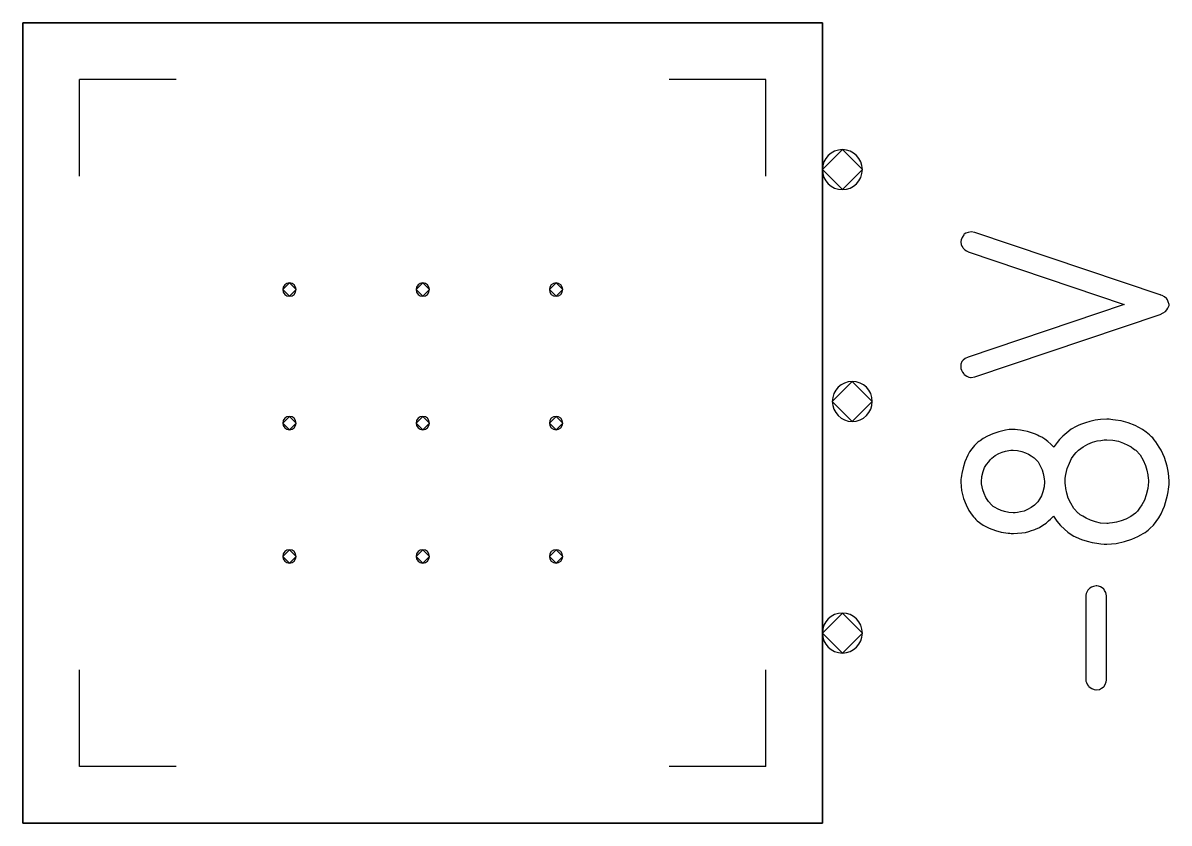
# Model space of a CAD drawing. Header units: inches. Extents: x 0 to 594, y -420 to 0.
# Drawn here: x 235.96 to 244.56, y -85.08 to -79.08 of the extents above; entities that cross this region are included whole.
import ezdxf

# ---------------------------------------------------------------- set-up
doc = ezdxf.new("R2010")
doc.units = ezdxf.units.IN
doc.header["$MEASUREMENT"] = 0

msp = doc.modelspace()

# ---------------------------------------------------------------- linework, layer by layer
at = {"color": 7, "true_color": 0xffffff}
for p, q in [((241.9624, -79.0828), (235.9624, -79.0828)), ((235.9624, -79.0828), (241.9624, -79.0828)), ((235.9624, -85.0828), (235.9624, -79.0828)), ((235.9624, -79.0828), (235.9624, -85.0828)), ((241.9624, -85.0828), (241.9624, -79.0828)), ((241.9624, -79.0828), (241.9624, -85.0828)), ((241.9624, -85.0828), (235.9624, -85.0828)), ((235.9624, -85.0828), (241.9624, -85.0828))]:
    msp.add_line(p, q, dxfattribs=at)
at = {"color": 18, "true_color": 0x000000}
for p, q in [((241.9624, -79.0828), (235.9624, -79.0828)), ((235.9624, -79.0828), (241.9624, -79.0828)), ((235.9624, -85.0828), (235.9624, -79.0828)), ((235.9624, -79.0828), (235.9624, -85.0828)), ((241.9624, -85.0828), (241.9624, -79.0828)), ((241.9624, -79.0828), (241.9624, -85.0828)), ((236.3874, -80.2327), (236.3874, -79.5077)), ((237.1124, -79.5078), (236.3874, -79.5078)), ((241.5374, -79.5078), (240.8124, -79.5078)), ((241.5374, -80.2327), (241.5374, -79.5077)), ((242.1113, -80.0328), (241.9613, -80.1828)), ((242.2613, -80.1828), (242.1113, -80.0328)), ((241.9613, -80.1828), (242.1113, -80.3328)), ((242.1113, -80.3328), (242.2613, -80.1828)), ((243.026, -80.6674), (243.0213, -80.672)), ((243.0375, -80.6604), (243.026, -80.6674)), ((243.0537, -80.6535), (243.0375, -80.6604)), ((243.0769, -80.6489), (243.0537, -80.6535)), ((243.1046, -80.6535), (243.0769, -80.6489)), ((244.4953, -81.1209), (243.1046, -80.6535)), ((243.0028, -80.709), (243.0005, -80.7229)), ((243.0005, -80.7229), (243.0005, -80.7275)), ((243.0005, -80.7229), (243.0005, -80.7229)), ((243.0005, -80.7275), (243.0028, -80.7437)), ((243.0098, -80.6905), (243.0028, -80.709)), ((243.0028, -80.7437), (243.0075, -80.7576)), ((243.0213, -80.672), (243.0098, -80.6905)), ((243.0075, -80.7576), (243.0144, -80.7669)), ((243.0144, -80.7669), (243.0167, -80.7715)), ((243.0167, -80.7715), (243.0306, -80.7831)), ((243.0306, -80.7831), (243.0422, -80.7923)), ((243.0422, -80.7923), (243.0514, -80.797)), ((243.0514, -80.797), (243.056, -80.7993)), ((243.056, -80.7993), (244.2246, -81.195)), ((237.9624, -81.0328), (237.9124, -81.0828)), ((237.9124, -81.0828), (237.9624, -81.1328)), ((238.0124, -81.0828), (237.9624, -81.0328)), ((237.9624, -81.1328), (238.0124, -81.0828)), ((238.9624, -81.0328), (238.9124, -81.0828)), ((238.9124, -81.0828), (238.9624, -81.1328)), ((239.0124, -81.0828), (238.9624, -81.0328)), ((238.9624, -81.1328), (239.0124, -81.0828)), ((239.9624, -81.0328), (239.9124, -81.0828)), ((239.9124, -81.0828), (239.9624, -81.1328)), ((240.0124, -81.0828), (239.9624, -81.0328)), ((239.9624, -81.1328), (240.0124, -81.0828)), ((244.4976, -81.1209), (244.4953, -81.1209)), ((244.4999, -81.1232), (244.4976, -81.1209)), ((244.5115, -81.1279), (244.4999, -81.1232)), ((244.5277, -81.1371), (244.5115, -81.1279)), ((244.5439, -81.1487), (244.5277, -81.1371)), ((244.5462, -81.151), (244.5439, -81.1487)), ((244.5509, -81.1603), (244.5462, -81.151)), ((244.5555, -81.1741), (244.5509, -81.1603)), ((244.5624, -81.195), (244.5555, -81.1741)), ((244.2246, -81.195), (243.0537, -81.5883)), ((243.1046, -81.7364), (244.4953, -81.269)), ((244.4953, -81.269), (244.5185, -81.2574)), ((244.5185, -81.2574), (244.5347, -81.2459)), ((244.5347, -81.2459), (244.5462, -81.2343)), ((244.5462, -81.2343), (244.5532, -81.2204)), ((244.5532, -81.2204), (244.5578, -81.2112)), ((244.5578, -81.2112), (244.5624, -81.2019)), ((244.5624, -81.2019), (244.5624, -81.195)), ((243.0167, -81.6115), (243.0098, -81.6184)), ((243.0329, -81.5999), (243.0167, -81.6115)), ((243.0537, -81.5883), (243.0329, -81.5999)), ((243.0075, -81.6207), (243.0005, -81.6416)), ((243.0005, -81.6416), (243.0005, -81.6739)), ((243.0005, -81.6739), (243.0051, -81.6855)), ((243.0051, -81.6855), (243.0121, -81.7017)), ((243.0098, -81.6184), (243.0075, -81.6207)), ((242.1852, -81.7711), (242.0352, -81.9211)), ((242.3352, -81.9211), (242.1852, -81.7711)), ((243.0121, -81.7017), (243.0213, -81.7133)), ((243.0213, -81.7133), (243.0237, -81.7179)), ((243.0237, -81.7179), (243.026, -81.7179)), ((243.026, -81.7179), (243.0445, -81.7318)), ((243.0445, -81.7318), (243.0607, -81.7387)), ((243.0607, -81.7387), (243.0722, -81.741)), ((243.0722, -81.741), (243.0746, -81.741)), ((243.0746, -81.741), (243.0769, -81.741)), ((243.0769, -81.741), (243.1046, -81.7364)), ((242.0352, -81.9211), (242.1852, -82.0711)), ((242.1852, -82.0711), (242.3352, -81.9211)), ((237.9624, -82.0328), (237.9124, -82.0828)), ((238.0124, -82.0828), (237.9624, -82.0328)), ((238.9624, -82.0328), (238.9124, -82.0828)), ((239.0124, -82.0828), (238.9624, -82.0328)), ((239.9624, -82.0328), (239.9124, -82.0828)), ((240.0124, -82.0828), (239.9624, -82.0328)), ((237.9124, -82.0828), (237.9624, -82.1328)), ((237.9624, -82.1328), (238.0124, -82.0828)), ((238.9124, -82.0828), (238.9624, -82.1328)), ((238.9624, -82.1328), (239.0124, -82.0828)), ((239.9124, -82.0828), (239.9624, -82.1328)), ((239.9624, -82.1328), (240.0124, -82.0828)), ((243.8266, -82.1298), (243.7942, -82.1553)), ((243.8659, -82.109), (243.8266, -82.1298)), ((243.8706, -82.1067), (243.8659, -82.109)), ((243.8844, -82.0997), (243.8706, -82.1067)), ((243.9053, -82.0905), (243.8844, -82.0997)), ((243.9353, -82.0812), (243.9053, -82.0905)), ((243.9677, -82.072), (243.9353, -82.0812)), ((244.0071, -82.0627), (243.9677, -82.072)), ((244.0487, -82.0558), (244.0071, -82.0627)), ((244.095, -82.0534), (244.0487, -82.0558)), ((244.0973, -82.0534), (244.095, -82.0534)), ((244.1043, -82.0534), (244.0973, -82.0534)), ((244.1135, -82.0534), (244.1043, -82.0534)), ((244.1251, -82.0558), (244.1135, -82.0534)), ((244.1413, -82.0581), (244.1251, -82.0558)), ((244.1598, -82.0604), (244.1413, -82.0581)), ((244.2038, -82.0673), (244.1598, -82.0604)), ((244.2547, -82.0812), (244.2038, -82.0673)), ((244.3079, -82.102), (244.2547, -82.0812)), ((244.3357, -82.1159), (244.3079, -82.102)), ((244.3634, -82.1321), (244.3357, -82.1159)), ((243.144, -82.2154), (243.1347, -82.2224)), ((243.1671, -82.1992), (243.144, -82.2154)), ((243.1995, -82.1807), (243.1671, -82.1992)), ((243.2389, -82.1645), (243.1995, -82.1807)), ((243.2851, -82.1483), (243.2389, -82.1645)), ((243.336, -82.1367), (243.2851, -82.1483)), ((243.3638, -82.1321), (243.336, -82.1367)), ((243.3939, -82.1321), (243.3638, -82.1321)), ((243.3985, -82.1321), (243.3939, -82.1321)), ((243.4078, -82.1321), (243.3985, -82.1321)), ((243.4263, -82.1344), (243.4078, -82.1321)), ((243.4471, -82.1367), (243.4263, -82.1344)), ((243.4726, -82.1414), (243.4471, -82.1367)), ((243.5003, -82.146), (243.4726, -82.1414)), ((243.5304, -82.1553), (243.5003, -82.146)), ((243.5605, -82.1668), (243.5304, -82.1553)), ((243.5651, -82.1691), (243.5605, -82.1668)), ((243.5744, -82.1738), (243.5651, -82.1691)), ((243.5883, -82.1807), (243.5744, -82.1738)), ((243.6068, -82.19), (243.5883, -82.1807)), ((243.6299, -82.2038), (243.6068, -82.19)), ((243.653, -82.2224), (243.6299, -82.2038)), ((243.741, -82.2062), (243.7225, -82.2293)), ((243.7641, -82.1807), (243.741, -82.2062)), ((243.7942, -82.1553), (243.7641, -82.1807)), ((244.0233, -82.2177), (244.051, -82.2131)), ((244.051, -82.2131), (244.0742, -82.2085)), ((244.0742, -82.2085), (244.0834, -82.2085)), ((244.0834, -82.2085), (244.0904, -82.2085)), ((244.0904, -82.2085), (244.0927, -82.2085)), ((244.0927, -82.2085), (244.095, -82.2085)), ((244.095, -82.2085), (244.1413, -82.2108)), ((244.1413, -82.2108), (244.1829, -82.22)), ((244.3912, -82.1506), (244.3634, -82.1321)), ((244.4166, -82.1715), (244.3912, -82.1506)), ((244.419, -82.1738), (244.4166, -82.1715)), ((244.4236, -82.1784), (244.419, -82.1738)), ((244.4305, -82.1853), (244.4236, -82.1784)), ((244.4398, -82.1946), (244.4305, -82.1853)), ((244.4514, -82.2085), (244.4398, -82.1946)), ((244.4629, -82.2247), (244.4514, -82.2085)), ((243.0653, -82.2987), (243.0514, -82.3242)), ((243.0815, -82.2756), (243.0653, -82.2987)), ((243.1023, -82.2524), (243.0815, -82.2756)), ((243.1232, -82.2316), (243.1023, -82.2524)), ((243.1255, -82.2293), (243.1232, -82.2316)), ((243.1278, -82.227), (243.1255, -82.2293)), ((243.1347, -82.2224), (243.1278, -82.227)), ((243.2851, -82.3126), (243.3106, -82.301)), ((243.3106, -82.301), (243.336, -82.2941)), ((243.336, -82.2941), (243.3592, -82.2895)), ((243.3592, -82.2895), (243.3754, -82.2871)), ((243.3754, -82.2871), (243.3869, -82.2871)), ((243.3869, -82.2871), (243.3916, -82.2871)), ((243.3916, -82.2871), (243.4263, -82.2895)), ((243.4263, -82.2895), (243.4564, -82.2964)), ((243.4564, -82.2964), (243.4841, -82.3057)), ((243.6762, -82.2409), (243.653, -82.2224)), ((243.697, -82.264), (243.6762, -82.2409)), ((243.6993, -82.2594), (243.697, -82.2617)), ((243.697, -82.2617), (243.697, -82.264)), ((243.7086, -82.2478), (243.6993, -82.2594)), ((243.7225, -82.2293), (243.7086, -82.2478)), ((243.8659, -82.3033), (243.8775, -82.2918)), ((243.8775, -82.2918), (243.8798, -82.2871)), ((243.8798, -82.2871), (243.8821, -82.2871)), ((243.8821, -82.2871), (243.9168, -82.2617)), ((243.9168, -82.2617), (243.9539, -82.2409)), ((243.9539, -82.2409), (243.9886, -82.227)), ((243.9886, -82.227), (244.0233, -82.2177)), ((244.1829, -82.22), (244.22, -82.2339)), ((244.22, -82.2339), (244.2524, -82.2478)), ((244.2524, -82.2478), (244.2778, -82.2617)), ((244.2778, -82.2617), (244.2963, -82.2756)), ((244.2963, -82.2756), (244.3079, -82.2848)), ((244.3079, -82.2848), (244.3125, -82.2871)), ((244.3125, -82.2871), (244.3449, -82.3219)), ((244.4768, -82.2432), (244.4629, -82.2247)), ((244.4884, -82.264), (244.4768, -82.2432)), ((244.5023, -82.2871), (244.4884, -82.264)), ((244.5161, -82.3149), (244.5023, -82.2871)), ((243.0306, -82.3728), (243.0167, -82.419)), ((243.0514, -82.3242), (243.0306, -82.3728)), ((243.1926, -82.3936), (243.2088, -82.3728)), ((243.2088, -82.3728), (243.2203, -82.3589)), ((243.2203, -82.3589), (243.2296, -82.3496)), ((243.2296, -82.3496), (243.2319, -82.3473)), ((243.2319, -82.3473), (243.2574, -82.3265)), ((243.2574, -82.3265), (243.2851, -82.3126)), ((243.4841, -82.3057), (243.5073, -82.3172)), ((243.5073, -82.3172), (243.5281, -82.3288)), ((243.5281, -82.3288), (243.542, -82.3381)), ((243.542, -82.3381), (243.5512, -82.345)), ((243.5512, -82.345), (243.5535, -82.3473)), ((243.5535, -82.3473), (243.579, -82.3751)), ((243.579, -82.3751), (243.5952, -82.4028)), ((243.7988, -82.4237), (243.815, -82.3843)), ((243.815, -82.3843), (243.8312, -82.3496)), ((243.8312, -82.3496), (243.8497, -82.3219)), ((243.8497, -82.3219), (243.8659, -82.3033)), ((244.3449, -82.3219), (244.3681, -82.3612)), ((244.3681, -82.3612), (244.3843, -82.4005)), ((244.5277, -82.3427), (244.5161, -82.3149)), ((244.5393, -82.3751), (244.5277, -82.3427)), ((244.5485, -82.4075), (244.5393, -82.3751)), ((243.0075, -82.4607), (243.0051, -82.4769)), ((243.0167, -82.419), (243.0075, -82.4607)), ((243.1579, -82.4838), (243.1671, -82.4468)), ((243.1671, -82.4468), (243.1787, -82.4167)), ((243.1787, -82.4167), (243.1926, -82.3936)), ((243.5952, -82.4028), (243.6091, -82.4329)), ((243.6091, -82.4329), (243.6183, -82.4607)), ((243.6183, -82.4607), (243.623, -82.4861)), ((243.7826, -82.4954), (243.7873, -82.47)), ((243.7873, -82.47), (243.7988, -82.4237)), ((243.7873, -82.47), (243.7873, -82.47)), ((244.3843, -82.4005), (244.3958, -82.4376)), ((244.3958, -82.4376), (244.4028, -82.4723)), ((244.4028, -82.4723), (244.4051, -82.4977)), ((244.5555, -82.4445), (244.5485, -82.4075)), ((244.5601, -82.4815), (244.5555, -82.4445)), ((243.0028, -82.4931), (243.0005, -82.5047)), ((243.0005, -82.5047), (243.0005, -82.5232)), ((243.0005, -82.5047), (243.0005, -82.5047)), ((243.0005, -82.5232), (243.0028, -82.5579)), ((243.0051, -82.4769), (243.0028, -82.4931)), ((243.0028, -82.5579), (243.0051, -82.588)), ((243.1555, -82.5232), (243.1579, -82.4838)), ((243.1555, -82.5394), (243.1555, -82.5232)), ((243.1602, -82.5602), (243.1555, -82.5394)), ((243.1579, -82.4838), (243.1579, -82.4838)), ((243.623, -82.4861), (243.6253, -82.5047)), ((243.6253, -82.5047), (243.6276, -82.5185)), ((243.6276, -82.5232), (243.6253, -82.5625)), ((243.6276, -82.5185), (243.6276, -82.5232)), ((243.7826, -82.5371), (243.7826, -82.4954)), ((243.7849, -82.5486), (243.7826, -82.5371)), ((243.7873, -82.5741), (243.7849, -82.5486)), ((244.4074, -82.5232), (244.4028, -82.5741)), ((244.4051, -82.4977), (244.4074, -82.5093)), ((244.4074, -82.5093), (244.4074, -82.5232)), ((244.5624, -82.5232), (244.5601, -82.4815)), ((244.5601, -82.5602), (244.5624, -82.544)), ((244.5624, -82.544), (244.5624, -82.5232)), ((243.0051, -82.588), (243.019, -82.6481)), ((243.1648, -82.5833), (243.1602, -82.5602)), ((243.1741, -82.6111), (243.1648, -82.5833)), ((243.1879, -82.6412), (243.1741, -82.6111)), ((243.2065, -82.6713), (243.1879, -82.6412)), ((243.6045, -82.6296), (243.5906, -82.6528)), ((243.616, -82.5995), (243.6045, -82.6296)), ((243.6253, -82.5625), (243.616, -82.5995)), ((243.7942, -82.6088), (243.7873, -82.5741)), ((243.8058, -82.6458), (243.7942, -82.6088)), ((243.8243, -82.6851), (243.8058, -82.6458)), ((244.3912, -82.6204), (244.3773, -82.662)), ((244.4028, -82.5741), (244.3912, -82.6204)), ((244.5439, -82.6504), (244.5509, -82.6227)), ((244.5509, -82.6227), (244.5555, -82.5995)), ((244.5555, -82.5995), (244.5578, -82.5787)), ((244.5578, -82.5787), (244.5601, -82.5602)), ((243.019, -82.6481), (243.0399, -82.6967)), ((243.0399, -82.6967), (243.0607, -82.7384)), ((243.2319, -82.699), (243.2065, -82.6713)), ((243.2342, -82.7013), (243.2319, -82.699)), ((243.2435, -82.7083), (243.2342, -82.7013)), ((243.2574, -82.7175), (243.2435, -82.7083)), ((243.2759, -82.7268), (243.2574, -82.7175)), ((243.3013, -82.7384), (243.2759, -82.7268)), ((243.5003, -82.7314), (243.4749, -82.743)), ((243.5281, -82.7175), (243.5003, -82.7314)), ((243.5535, -82.699), (243.5281, -82.7175)), ((243.5559, -82.6967), (243.5535, -82.699)), ((243.5651, -82.6875), (243.5559, -82.6967)), ((243.5767, -82.6736), (243.5651, -82.6875)), ((243.5906, -82.6528), (243.5767, -82.6736)), ((243.8474, -82.7245), (243.8243, -82.6851)), ((243.8798, -82.7592), (243.8474, -82.7245)), ((244.3403, -82.7222), (244.3264, -82.743)), ((244.3588, -82.6967), (244.3403, -82.7222)), ((244.3773, -82.662), (244.3588, -82.6967)), ((244.5161, -82.7337), (244.5277, -82.706)), ((244.5277, -82.706), (244.5439, -82.6504)), ((243.0607, -82.7384), (243.0838, -82.7731)), ((243.0838, -82.7731), (243.0954, -82.787)), ((243.0954, -82.787), (243.1046, -82.7962)), ((243.1046, -82.7962), (243.1116, -82.8055)), ((243.1116, -82.8055), (243.1185, -82.8124)), ((243.1185, -82.8124), (243.1208, -82.8147)), ((243.1208, -82.8147), (243.1232, -82.817)), ((243.1232, -82.817), (243.1671, -82.8494)), ((243.3268, -82.7476), (243.3013, -82.7384)), ((243.3592, -82.7546), (243.3268, -82.7476)), ((243.3916, -82.7569), (243.3592, -82.7546)), ((243.3962, -82.7569), (243.3916, -82.7569)), ((243.4078, -82.7569), (243.3962, -82.7569)), ((243.4263, -82.7546), (243.4078, -82.7569)), ((243.4471, -82.7499), (243.4263, -82.7546)), ((243.4749, -82.743), (243.4471, -82.7499)), ((243.6392, -82.8332), (243.6577, -82.817)), ((243.6577, -82.817), (243.6739, -82.8032)), ((243.6739, -82.8032), (243.6854, -82.7916)), ((243.6854, -82.7916), (243.6924, -82.7846)), ((243.6924, -82.7846), (243.6947, -82.7823)), ((243.6947, -82.7823), (243.7202, -82.8194)), ((243.8844, -82.7615), (243.8798, -82.7592)), ((243.896, -82.7708), (243.8844, -82.7615)), ((243.9145, -82.7823), (243.896, -82.7708)), ((243.94, -82.7962), (243.9145, -82.7823)), ((243.9724, -82.8124), (243.94, -82.7962)), ((244.0094, -82.824), (243.9724, -82.8124)), ((244.2038, -82.817), (244.1691, -82.8263)), ((244.2385, -82.8032), (244.2038, -82.817)), ((244.2755, -82.7846), (244.2385, -82.8032)), ((244.3102, -82.7592), (244.2755, -82.7846)), ((244.3148, -82.7546), (244.3102, -82.7592)), ((244.3264, -82.743), (244.3148, -82.7546)), ((244.4652, -82.8217), (244.4861, -82.7939)), ((244.4861, -82.7939), (244.5023, -82.7638)), ((244.5023, -82.7638), (244.5161, -82.7337)), ((243.1671, -82.8494), (243.2134, -82.8726)), ((243.2134, -82.8726), (243.2597, -82.8888)), ((243.2597, -82.8888), (243.3013, -82.9003)), ((243.3013, -82.9003), (243.3384, -82.9073)), ((243.4564, -82.9073), (243.4841, -82.9027)), ((243.4841, -82.9027), (243.5096, -82.8957)), ((243.5096, -82.8957), (243.5304, -82.8888)), ((243.5304, -82.8888), (243.5466, -82.8841)), ((243.5466, -82.8841), (243.5559, -82.8818)), ((243.5559, -82.8818), (243.5605, -82.8795)), ((243.5605, -82.8795), (243.5906, -82.8656)), ((243.5906, -82.8656), (243.616, -82.8494)), ((243.616, -82.8494), (243.6392, -82.8332)), ((243.7202, -82.8194), (243.7479, -82.8518)), ((243.7479, -82.8518), (243.778, -82.8795)), ((243.778, -82.8795), (243.8035, -82.9003)), ((243.8035, -82.9003), (243.8289, -82.9189)), ((244.0487, -82.8332), (244.0094, -82.824)), ((244.095, -82.8356), (244.0487, -82.8332)), ((244.0973, -82.8356), (244.095, -82.8356)), ((244.0996, -82.8356), (244.0973, -82.8356)), ((244.1066, -82.8356), (244.0996, -82.8356)), ((244.1158, -82.8332), (244.1066, -82.8356)), ((244.139, -82.8309), (244.1158, -82.8332)), ((244.1691, -82.8263), (244.139, -82.8309)), ((244.3681, -82.9119), (244.3819, -82.9027)), ((244.3819, -82.9027), (244.3958, -82.8934)), ((244.3958, -82.8934), (244.4051, -82.8865)), ((244.4051, -82.8865), (244.412, -82.8795)), ((244.412, -82.8795), (244.4166, -82.8772)), ((244.4166, -82.8772), (244.419, -82.8749)), ((244.419, -82.8749), (244.4444, -82.8494)), ((244.4444, -82.8494), (244.4652, -82.8217)), ((243.3384, -82.9073), (243.3545, -82.9096)), ((243.3545, -82.9096), (243.3684, -82.9096)), ((243.3684, -82.9096), (243.3777, -82.9119)), ((243.3777, -82.9119), (243.3869, -82.9119)), ((243.3869, -82.9119), (243.3916, -82.9119)), ((243.3916, -82.9119), (243.3939, -82.9119)), ((243.3939, -82.9119), (243.4263, -82.9096)), ((243.4263, -82.9096), (243.4564, -82.9073)), ((243.8289, -82.9189), (243.8474, -82.9304)), ((243.8474, -82.9304), (243.8613, -82.9374)), ((243.8613, -82.9374), (243.8636, -82.9397)), ((243.8636, -82.9397), (243.8659, -82.9397)), ((243.8659, -82.9397), (243.9053, -82.9559)), ((243.9053, -82.9559), (243.9469, -82.9698)), ((243.9469, -82.9698), (243.9863, -82.979)), ((243.9863, -82.979), (244.021, -82.9836)), ((244.021, -82.9836), (244.051, -82.9883)), ((244.051, -82.9883), (244.0742, -82.9906)), ((244.095, -82.9906), (244.1297, -82.9883)), ((244.1297, -82.9883), (244.1644, -82.986)), ((244.1644, -82.986), (244.2269, -82.9721)), ((244.2269, -82.9721), (244.2824, -82.9536)), ((244.2824, -82.9536), (244.3287, -82.9327)), ((244.3287, -82.9327), (244.3495, -82.9212)), ((244.3495, -82.9212), (244.3681, -82.9119)), ((237.9624, -83.0328), (237.9124, -83.0828)), ((238.0124, -83.0828), (237.9624, -83.0328)), ((238.9624, -83.0328), (238.9124, -83.0828)), ((239.0124, -83.0828), (238.9624, -83.0328)), ((239.9624, -83.0328), (239.9124, -83.0828)), ((240.0124, -83.0828), (239.9624, -83.0328)), ((244.0742, -82.9906), (244.0834, -82.9906)), ((244.0834, -82.9906), (244.0904, -82.9906)), ((244.0904, -82.9906), (244.0927, -82.9906)), ((244.0927, -82.9906), (244.095, -82.9906)), ((237.9124, -83.0828), (237.9624, -83.1328)), ((237.9624, -83.1328), (238.0124, -83.0828)), ((238.9124, -83.0828), (238.9624, -83.1328)), ((238.9624, -83.1328), (239.0124, -83.0828)), ((239.9124, -83.0828), (239.9624, -83.1328)), ((239.9624, -83.1328), (240.0124, -83.0828)), ((243.9631, -83.3261), (243.9539, -83.3354)), ((243.9677, -83.3215), (243.9631, -83.3261)), ((243.9793, -83.3145), (243.9677, -83.3215)), ((243.9955, -83.3076), (243.9793, -83.3145)), ((244.0163, -83.303), (243.9955, -83.3076)), ((244.021, -83.303), (244.0163, -83.303)), ((244.0325, -83.3053), (244.021, -83.303)), ((244.0487, -83.3122), (244.0325, -83.3053)), ((244.0672, -83.3238), (244.0487, -83.3122)), ((244.0719, -83.3261), (244.0672, -83.3238)), ((244.0788, -83.3377), (244.0719, -83.3261)), ((243.94, -83.3608), (243.9377, -83.3747)), ((243.9377, -83.3747), (243.9377, -84.018)), ((243.9377, -83.3747), (243.9377, -83.3747)), ((243.9492, -83.3423), (243.94, -83.3608)), ((243.9539, -83.3354), (243.9492, -83.3423)), ((244.0881, -83.3539), (244.0788, -83.3377)), ((244.0904, -83.3654), (244.0881, -83.3539)), ((244.0927, -83.3793), (244.0904, -83.3654)), ((244.0927, -84.011), (244.0927, -83.3793)), ((242.1113, -83.5078), (241.9613, -83.6578)), ((242.2613, -83.6578), (242.1113, -83.5078)), ((241.9613, -83.6578), (242.1113, -83.8078)), ((242.1113, -83.8078), (242.2613, -83.6578)), ((236.3874, -84.6577), (236.3874, -83.9327)), ((241.5374, -84.6577), (241.5374, -83.9327)), ((243.9377, -84.018), (243.9423, -84.0295)), ((244.0904, -84.0249), (244.0927, -84.011)), ((243.9423, -84.0295), (243.9492, -84.0457)), ((243.9492, -84.0457), (243.9585, -84.0573)), ((243.9585, -84.0573), (243.9608, -84.0619)), ((243.9608, -84.0619), (243.9631, -84.0619)), ((243.9631, -84.0619), (243.9816, -84.0735)), ((243.9816, -84.0735), (244.0001, -84.0805)), ((244.0001, -84.0805), (244.0117, -84.0828)), ((244.0117, -84.0828), (244.014, -84.0828)), ((244.014, -84.0828), (244.0163, -84.0828)), ((244.0163, -84.0828), (244.0395, -84.0805)), ((244.0395, -84.0805), (244.0557, -84.0712)), ((244.0557, -84.0712), (244.0672, -84.0643)), ((244.0672, -84.0643), (244.0719, -84.0619)), ((244.0719, -84.0619), (244.0834, -84.0434)), ((244.0834, -84.0434), (244.0904, -84.0249)), ((237.1124, -84.6578), (236.3874, -84.6578)), ((241.5374, -84.6578), (240.8124, -84.6578)), ((241.9624, -85.0828), (235.9624, -85.0828)), ((235.9624, -85.0828), (241.9624, -85.0828))]:
    msp.add_line(p, q, dxfattribs=at)
for centre, radius, start, end in [((242.1113, -80.1828), 0.15, 90, 180), ((242.1113, -80.1828), 0.15, 0, 90), ((242.1113, -80.1828), 0.15, 180, 270), ((242.1113, -80.1828), 0.15, 270, 0), ((237.9624, -81.0828), 0.05, 90, 180), ((237.9624, -81.0828), 0.05, 180, 270), ((237.9624, -81.0828), 0.05, 0, 90), ((237.9624, -81.0828), 0.05, 270, 0), ((238.9624, -81.0828), 0.05, 90, 180), ((238.9624, -81.0828), 0.05, 180, 270), ((238.9624, -81.0828), 0.05, 0, 90), ((238.9624, -81.0828), 0.05, 270, 0), ((239.9624, -81.0828), 0.05, 90, 180), ((239.9624, -81.0828), 0.05, 180, 270), ((239.9624, -81.0828), 0.05, 0, 90), ((239.9624, -81.0828), 0.05, 270, 0), ((242.1852, -81.9211), 0.15, 90, 180), ((242.1852, -81.9211), 0.15, 0, 90), ((242.1852, -81.9211), 0.15, 180, 270), ((242.1852, -81.9211), 0.15, 270, 360), ((237.9624, -82.0828), 0.05, 90, 180), ((237.9624, -82.0828), 0.05, 0, 90), ((238.9624, -82.0828), 0.05, 90, 180), ((238.9624, -82.0828), 0.05, 0, 90), ((239.9624, -82.0828), 0.05, 90, 180), ((239.9624, -82.0828), 0.05, 0, 90), ((237.9624, -82.0828), 0.05, 180, 270), ((237.9624, -82.0828), 0.05, 270, 0), ((238.9624, -82.0828), 0.05, 180, 270), ((238.9624, -82.0828), 0.05, 270, 0), ((239.9624, -82.0828), 0.05, 180, 270), ((239.9624, -82.0828), 0.05, 270, 0), ((237.9624, -83.0828), 0.05, 90, 180), ((237.9624, -83.0828), 0.05, 0, 90), ((238.9624, -83.0828), 0.05, 90, 180), ((238.9624, -83.0828), 0.05, 0, 90), ((239.9624, -83.0828), 0.05, 90, 180), ((239.9624, -83.0828), 0.05, 0, 90), ((237.9624, -83.0828), 0.05, 180, 270), ((237.9624, -83.0828), 0.05, 270, 0), ((238.9624, -83.0828), 0.05, 180, 270), ((238.9624, -83.0828), 0.05, 270, 0), ((239.9624, -83.0828), 0.05, 180, 270), ((239.9624, -83.0828), 0.05, 270, 0), ((242.1113, -83.6578), 0.15, 90, 180), ((242.1113, -83.6578), 0.15, 0, 90), ((242.1113, -83.6578), 0.15, 180, 270), ((242.1113, -83.6578), 0.15, 270, 0)]:
    msp.add_arc(centre, radius, start, end, dxfattribs=at)

doc.saveas('drawing.dxf')
